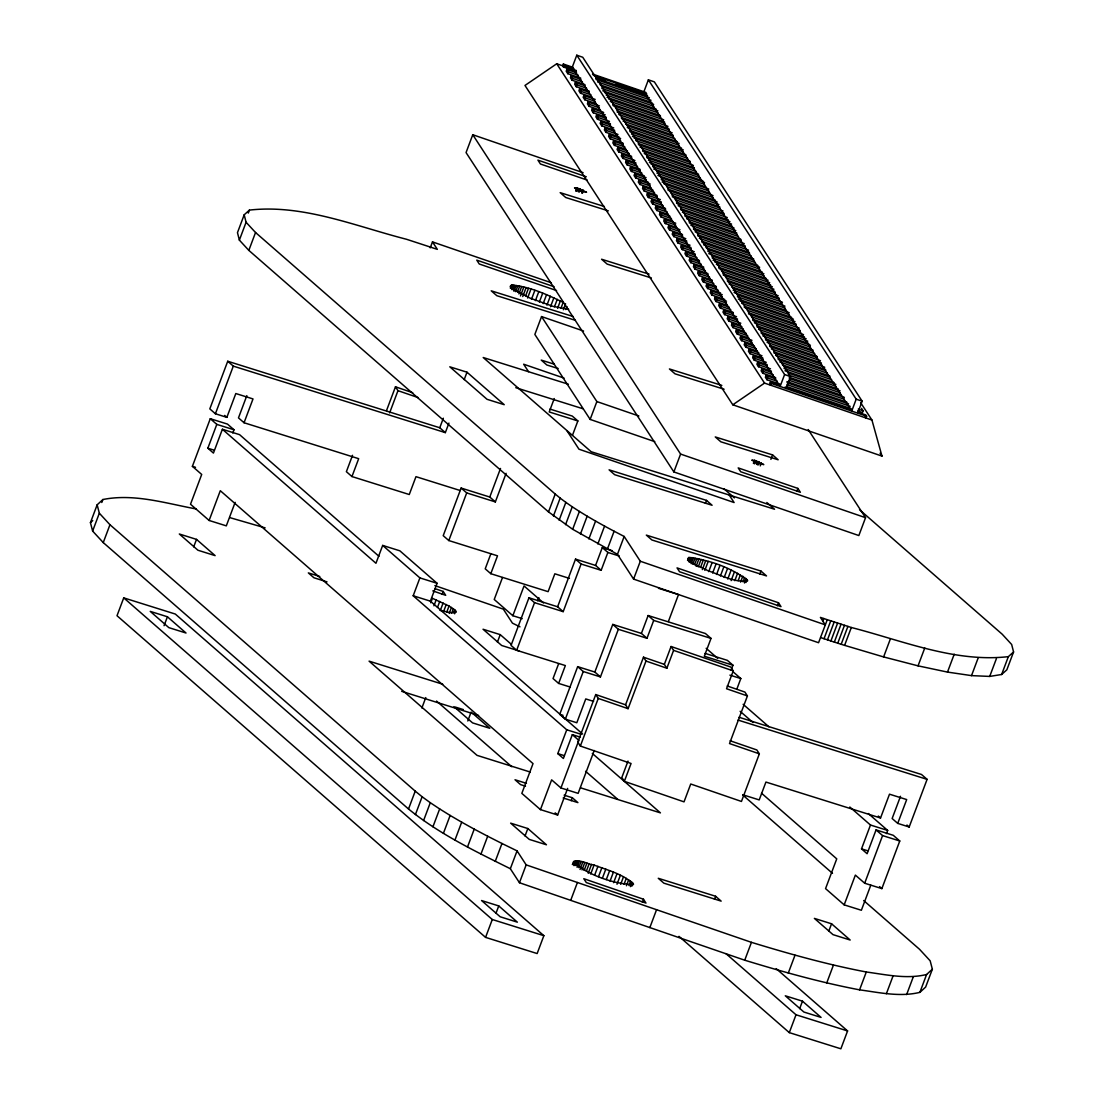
<?xml version="1.0" encoding="UTF-8"?>
<svg xmlns="http://www.w3.org/2000/svg" width="1104" height="1104" viewBox="0 0 1104 1104"><rect width="100%" height="100%" fill="white"/><g stroke="black" fill="none" stroke-linecap="round" stroke-linejoin="round"><path stroke-width="1.5" d="M863.687 900.547L919.535 949.288L930.161 960.811L932.356 969.202L925.635 987.073L919.88 992.358C899.953 997.216 879.46 992.551 859.574 989.846C820.7 982.463 782.557 971.755 744.731 960.204L519.46 882.731L510.338 868.724C475.148 851.225 439.157 833.975 408.521 808.997L103.252 542.588L92.626 531.065L90.431 522.675L97.152 504.818L102.907 499.519C134.039 493.267 165.572 503.314 196.057 508.93M101.789 502.499L102.907 499.519M92.626 531.065L99.332 513.208L97.152 504.818M103.252 542.588L109.958 524.731L99.332 513.208M430.243 247.848L432.478 241.9L437.336 249.352L406.438 239.251C355.35 226.182 302.965 203.978 249.407 210.105L244.191 214.797L237.47 232.654L239.375 240.12L248.828 250.373L548.509 511.911L572.672 529.285L617.453 554.318L633.586 579.103L818.561 642.721L827.296 619.703L851.322 627.5C902.396 640.568 954.794 662.773 1008.352 656.645L1013.569 651.953L1011.664 644.488L1002.225 634.234L859.519 509.689M248.29 213.086L249.407 210.105M239.375 240.12L246.082 222.263L244.191 214.797M248.828 250.373L255.535 232.516L246.082 222.263M123.731 597.871L117.01 615.728L485.567 937.379L537.151 953.552L543.858 935.681L175.301 614.045L123.731 597.871L492.287 919.508L543.858 935.681M448.928 423.108L445.34 432.63L439.765 427.759L227.728 361.256L209.815 408.88L215.404 413.765L226.858 417.353L235.814 393.535L253.009 398.93L244.053 422.749L358.676 458.684L351.955 476.555L409.267 494.523L415.973 476.666L460.189 490.521M235.138 502.361L226.306 525.863L209.125 520.467L190.509 504.224L201.701 474.458L192.386 466.33L210.284 418.706L227.479 424.088L233.993 429.773L232.806 432.961M215.404 413.765L233.303 366.128L227.728 361.256M378.948 556.278L239.582 434.659L222.387 429.263L213.431 453.082L207.856 448.196L216.798 424.391L210.284 418.706M246.827 395.646L238.478 417.878L244.053 422.749M164.054 625.706L167.422 616.777L150.227 611.381L168.843 627.638L186.024 633.02L167.422 616.777M193.711 546.825L196.512 539.387L179.317 533.991L197.933 550.234L215.128 555.629L196.512 539.387M209.125 520.467L220.303 490.7L533.025 763.609L521.833 793.376L540.449 809.618L557.644 815.014L567.649 788.38M583.105 172.679L472.76 134.729L466.054 152.587L673.868 471.932L858.843 535.55L865.55 517.693L808.197 429.539M352.535 455.303L346.38 471.684L351.955 476.555M386.51 410.605L395.467 386.8L412.73 392.734M389.615 412.882L397.978 390.664L395.467 386.8M573.059 67.372L563.357 64.032L562.681 65.812L563.482 67.04L576.426 71.484M582.65 734.05L430.381 601.156L437.087 583.298L399.855 550.813L382.674 545.417L375.953 563.275L222.387 429.263M563.482 67.04L564.144 65.246L563.357 64.032M576.592 72.795L566.876 69.455L566.214 71.236L567.801 73.678L580.745 78.136M567.801 73.678L568.477 71.898L566.876 69.455M576.785 55.2L572.3 67.109L780.114 386.455L784.599 374.546L576.785 55.2L582.746 57.256L790.561 376.602L786.089 388.498M580.828 79.309L571.127 75.969L570.451 77.749L572.038 80.192L584.982 84.649M439.765 427.759L443.339 418.223M572.038 80.192L572.714 78.412L571.127 75.969M585.065 85.822L575.363 82.483L574.687 84.263L576.288 86.719L589.232 91.163M464.204 379.638L466.992 372.2L449.797 366.804L487.03 399.303L504.224 404.685L466.992 372.2M576.288 86.719L576.95 84.925L575.363 82.483M589.315 92.336L579.6 88.996L578.924 90.79L580.525 93.233L591.854 97.124M580.525 93.233L581.187 91.439L579.6 88.996M510.324 288.158L511.442 285.191C529.672 286.405 546.922 294.533 563.178 302.399L560.942 308.347M511.207 288.075L512.325 285.094M595.166 99.401L583.837 95.51L583.174 97.304L584.761 99.746L596.091 103.638M511.745 289.565L513.415 285.108M513.043 289.676L514.726 285.205M584.761 99.746L585.437 97.966L583.837 95.51M513.981 291.346L516.217 285.398M515.651 291.635L517.886 285.674M599.403 105.929L588.087 102.023L587.411 103.817L588.998 106.26L600.328 110.152M517.486 291.994L519.722 286.046M588.998 106.26L589.674 104.48L588.087 102.023M518.908 293.94L521.709 286.502M520.481 295.955L523.834 287.026M603.653 112.442L592.324 108.551L591.647 110.331L593.248 112.774L606.193 117.231M522.744 296.562L526.097 287.633M593.248 112.774L593.911 110.993L592.324 108.551M525.67 295.762L528.471 288.323M580.814 734.188L566.752 729.785L413.186 595.774L419.893 577.903L382.674 545.417M527.602 298.011L530.955 289.082M606.275 118.404L596.56 115.064L595.884 116.845L597.485 119.287L610.429 123.745M597.485 119.287L598.147 117.507L596.56 115.064M531.493 299.281L534.847 290.352M506.101 473.326L495.365 501.906L489.776 497.035L461.127 488.051L443.215 535.675L448.804 540.546L497.518 555.823L490.797 573.694L548.108 591.661L554.829 573.804L569.429 578.386M610.512 124.918L600.797 121.578L600.134 123.358L601.721 125.815L614.666 130.258M575.722 190.882L576.84 187.901L586.569 192.248L580.621 191.061L574.522 187.887L576.84 187.901M576.15 190.978L577.268 188.011M535.426 300.647L538.78 291.718M576.592 191.102L577.709 188.122M601.721 125.815L602.398 124.021L600.797 121.578M578.068 191.558L579.186 188.577M578.593 191.723L579.71 188.756M579.393 192.013L580.511 189.032M448.804 540.546L466.702 492.922L461.127 488.051M539.345 302.096L542.699 293.167M614.749 131.431L605.047 128.092L604.371 129.872L605.958 132.328L618.902 136.772M581.684 192.924L582.802 189.957M582.388 193.241L583.505 190.261M605.958 132.328L606.634 130.534L605.047 128.092M430.753 602.77L432.423 598.313L449.038 606.027L454.807 609.85L456.173 612.237L450.915 612.748L440.261 610.388M543.196 303.6L546.549 294.671M620.614 138.497L609.284 134.605L608.608 136.399L610.208 138.842L623.153 143.285M583.574 331.021L541.553 316.572L534.847 334.443L590.157 419.423L654.796 441.655M433.927 605.806L436.163 599.858M546.935 305.146L550.303 296.217M610.208 138.842L610.871 137.048L609.284 134.605M442.069 594.435L443.187 591.454L435.128 588.694M437.515 607.379L439.751 601.418M550.523 306.719L553.877 297.79M623.236 144.458L613.52 141.119L612.844 142.913L614.445 145.355L625.775 149.247M614.445 145.355L615.107 143.575L613.52 141.119M440.33 610.429L443.118 602.991M554.456 306.788L557.258 299.35M627.472 150.972L617.757 147.632L617.095 149.426L618.682 151.869L631.626 156.326M443.435 611.975L446.237 604.523M557.575 308.333L560.363 300.895M618.682 151.869L619.358 150.089L617.757 147.632M489.776 497.035L500.512 468.455M446.803 611.989L449.038 606.027M648.379 79.819L643.908 91.729L851.722 411.074L856.193 399.165L648.379 79.819L654.355 81.875L862.169 401.221L857.698 413.131M449.204 613.396L451.439 607.448M563.344 309.755L565.579 303.807M631.709 157.499L622.007 154.16L621.331 155.94L622.918 158.383L635.863 162.84M451.688 613.175L453.371 608.718M565.828 309.548L566.945 306.567M622.918 158.383L623.594 156.602L622.007 154.16M453.689 612.817L454.807 609.85M454.641 613.796L455.759 610.816M635.945 164.013L626.244 160.673L625.568 162.454L627.169 164.896L640.113 169.354M421.866 708.009L425.771 697.59M627.169 164.896L627.831 163.116L626.244 160.673M640.196 170.527L630.481 167.187L629.818 168.967L631.405 171.424L644.35 175.867M631.405 171.424L632.081 169.63L630.481 167.187M490.811 553.932L485.222 568.822L490.797 573.694M646.047 177.592L634.717 173.701L634.055 175.481L635.642 177.937L648.586 182.381M635.642 177.937L636.318 176.143L634.717 173.701M554.249 398.558L549.212 411.958L577.861 420.941L572.493 435.238M650.284 184.106L638.968 180.214L638.291 182.008L639.878 184.451L651.208 188.342M639.878 184.451L640.555 182.657L638.968 180.214M408.521 808.997L415.228 791.14L109.958 524.731M652.906 190.067L643.204 186.728L642.528 188.522L644.129 190.964L657.073 195.422M644.129 190.964L644.791 189.184L643.204 186.728M502.486 577.544L494.233 599.472L512.849 615.715L522.233 618.654M657.156 196.581L647.441 193.241L646.778 195.035L648.365 197.478L661.31 201.935M415.408 814.614L422.128 796.757L415.228 791.14M648.365 197.478L649.042 195.698L647.441 193.241M661.393 203.108L651.677 199.769L651.015 201.549L652.602 203.992L665.546 208.449M652.602 203.992L653.278 202.211L651.677 199.769M423.577 820.562L430.298 802.705L422.128 796.757M665.629 209.622L655.928 206.282L655.252 208.063L656.839 210.505L668.168 214.411M656.839 210.505L657.515 208.725L655.928 206.282M467.792 720.967L471.146 712.025M497.435 642.073L500.236 634.634L483.041 629.239L501.658 645.481L518.852 650.877M669.866 216.136L660.164 212.796L659.488 214.576L661.089 217.033L672.405 220.924M548.509 511.911L555.215 494.054L255.535 232.516M661.089 217.033L661.751 215.239L660.164 212.796M432.934 826.799L439.654 808.942L430.298 802.705M512.849 615.715L524.041 585.948L543.499 602.936M675.731 223.201L664.401 219.31L663.739 221.09L665.326 223.546L676.655 227.438M553.435 515.968L560.156 498.111L555.215 494.054M590.157 419.423L596.864 401.566L541.553 316.572M665.326 223.546L666.002 221.752L664.401 219.31M557.617 606.772L575.515 559.135L581.104 564.02L563.192 611.644L557.617 606.772L528.954 597.788L511.055 645.412L516.644 650.284L565.358 665.56L558.638 683.417L570.106 687.019M679.967 229.715L668.638 225.823L667.975 227.617L669.562 230.06L682.507 234.517M559.135 520.232L565.841 502.375L560.156 498.111M669.562 230.06L670.238 228.266L668.638 225.823M443.422 833.299L450.142 815.442L439.654 808.942M682.589 235.676L672.888 232.337L672.212 234.131L673.799 236.573L686.757 241.031M516.644 650.284L534.543 602.66L528.954 597.788M673.799 236.573L674.475 234.793L672.888 232.337M565.552 524.676L572.272 506.819L565.841 502.375M537.703 600.742L538.876 597.609M686.84 242.19L677.125 238.85L676.448 240.644L678.049 243.087L690.994 247.544M678.049 243.087L678.712 241.307L677.125 238.85M454.972 840.047L461.679 822.176L450.142 815.442M572.672 529.285L579.393 511.428L572.272 506.819M691.076 248.717L681.361 245.378L680.699 247.158L682.286 249.601L695.23 254.058M682.286 249.601L682.962 247.82L681.361 245.378M695.313 255.231L685.598 251.891L684.935 253.672L686.522 256.128L699.467 260.572M580.456 534.046L587.162 516.189L579.393 511.428M686.522 256.128L687.199 254.334L685.598 251.891M467.503 846.989L474.223 829.132L461.679 822.176M699.55 261.745L689.848 258.405L689.172 260.185L690.759 262.642L703.717 267.085M690.759 262.642L691.435 260.848L689.848 258.405M588.86 538.945L595.567 521.088L587.162 516.189M703.8 268.258L694.085 264.919L693.409 266.713L695.009 269.155L707.954 273.599M695.009 269.155L695.672 267.361L694.085 264.919M708.037 274.772L698.321 271.432L697.659 273.226L699.246 275.669L712.19 280.126M480.958 854.096L487.678 836.239L474.223 829.132M597.844 543.968L604.564 526.111L595.567 521.088M699.246 275.669L699.922 273.889L698.321 271.432M712.163 281.106L702.448 277.766L701.771 279.56L703.372 282.003L716.317 286.46M558.652 663.67L553.049 678.546L558.638 683.417M602.287 547.57L607.876 552.442L601.156 570.299L595.58 565.427L602.287 547.57L612.113 550.648M703.372 282.003L704.035 280.223L702.448 277.766M716.399 287.62L706.684 284.28L706.022 286.074L707.609 288.517L720.553 292.974M607.393 549.102L614.114 531.231L604.564 526.111M707.609 288.517L708.285 286.736L706.684 284.28M495.254 861.355L501.975 843.497L487.678 836.239M722.251 294.699L710.935 290.807L710.258 292.588L711.845 295.03L724.79 299.488M711.845 295.03L712.522 293.25L710.935 290.807M617.453 554.318L624.174 536.461L614.114 531.231M726.501 301.213L715.171 297.321L714.495 299.101L716.096 301.544L727.412 305.449M593.579 701.385L585.755 698.929L576.812 722.747L565.345 719.159L559.756 714.288L577.668 666.65L594.849 672.046L600.438 676.918L618.337 629.294L612.761 624.409L594.849 672.046M716.096 301.544L716.758 299.764L715.171 297.321M729.123 307.174L719.408 303.835L718.732 305.615L720.332 308.071L733.277 312.515M565.345 719.159L583.243 671.522L577.668 666.65M720.332 308.071L720.995 306.277L719.408 303.835M510.338 868.724L517.058 850.867L501.975 843.497M485.567 937.379L492.287 919.508M495.944 913.367L498.746 905.929L481.551 900.533L500.167 916.775L517.362 922.171L498.746 905.929M525.035 835.976L527.836 828.538L510.641 823.142L529.258 839.385L546.452 844.781L527.836 828.538M733.36 313.688L723.644 310.348L722.982 312.128L724.569 314.585L737.513 319.028M580.152 737.113L572.327 734.657L563.385 758.476L557.796 753.604L566.752 729.785M724.569 314.585L725.245 312.791L723.644 310.348M540.449 809.618L551.641 779.852L560.942 787.966L578.137 793.362L594.242 750.499M737.596 320.201L727.895 316.862L727.219 318.656L728.806 321.098L740.135 324.99M728.806 321.098L729.482 319.318L727.895 316.862M519.46 882.731L526.166 864.874L517.058 850.867M633.586 579.103L640.306 561.246L624.174 536.461M673.868 471.932L680.588 454.075L472.76 134.729M741.833 326.715L732.131 323.375L731.455 325.169L733.056 327.612L744.372 331.504M733.056 327.612L733.718 325.832L732.131 323.375M625.568 704.807L643.48 657.184L645.992 661.048L628.079 708.671L625.568 704.807L595.732 694.554L577.834 742.178L580.345 746.042L631.074 763.485L624.353 781.342L684.025 801.863L690.731 784.006L741.46 801.449L759.359 753.825L756.847 749.961L730.144 740.77M560.942 787.966L578.841 740.342L572.327 734.657M746.083 333.229L736.368 329.903L735.692 331.683L737.293 334.126L748.622 338.017M580.345 746.042L598.258 698.418L595.732 694.554M737.293 334.126L737.955 332.345L736.368 329.903M751.934 340.308L740.605 336.416L739.942 338.197L741.529 340.639L752.859 344.545M741.529 340.639L742.205 338.859L740.605 336.416M571.196 800.704L572.314 797.737L564.13 795.17M754.556 346.27L744.855 342.93L744.179 344.71L745.766 347.167L757.096 351.058M745.766 347.167L746.442 345.373L744.855 342.93M648.131 615.535L653.706 620.42L646.999 638.278L641.41 633.406L648.131 615.535L705.428 633.517L711.017 638.388L704.311 656.245L732.959 665.229L731.165 669.99M758.793 352.783L749.092 349.444L748.415 351.224L750.016 353.68L762.961 358.124M750.016 353.68L750.679 351.886L749.092 349.444M763.043 359.297L753.328 355.957L752.652 357.751L754.253 360.194L767.197 364.637M754.253 360.194L754.915 358.4L753.328 355.957M767.28 365.81L757.565 362.471L756.902 364.265L758.489 366.707L771.434 371.165M705.387 503.369L706.505 500.388L609.091 469.835L614.666 474.706L712.094 505.259L706.505 500.388M758.489 366.707L759.166 364.927L757.565 362.471M572.341 864.584C575.557 856.235 587.797 864.736 594.062 865.053C607.476 870.187 622.863 873.871 633.448 883.959L633.406 884.58C614.404 884.249 586.597 874.768 573.459 861.603M572.769 864.322L573.887 861.341M573.431 864.142L574.549 861.161M687.557 560.501L688.675 557.534C709.43 559.921 731.138 567.553 747.587 580.331L747.532 580.952C733.898 582.622 720.167 574.77 707.347 570.478C703.966 567.497 684.894 563.137 688.675 557.534M573.749 865.536L575.419 861.079M688.441 560.418L689.558 557.437M574.839 865.55L576.523 861.079M688.979 561.922L690.649 557.451M771.517 372.324L761.815 368.984L761.139 370.778L762.726 373.221L775.67 377.678M576.15 865.646L577.834 861.189M690.276 562.019L691.96 557.548M668.375 621.552L678.518 594.559L658.467 588.28M762.726 373.221L763.402 371.441L761.815 368.984M577.088 867.33L579.324 861.382M691.214 563.702L693.45 557.741M578.758 867.606L580.994 861.658M692.884 563.978L695.12 558.017M580.028 869.469L582.829 862.031M694.72 564.337L696.955 558.389M775.753 378.838L766.052 375.512L765.376 377.292L766.976 379.735L779.921 384.192M570.699 900.353L577.42 882.496M582.015 869.911L584.816 862.472M696.141 566.283L698.942 558.845M766.976 379.735L767.639 377.954L766.052 375.512M584.14 870.449L586.942 863.011M698.28 566.807L701.068 559.369M586.403 871.056L589.205 863.618M700.529 567.428L703.331 559.976M627.997 761.111L621.842 777.478L624.353 781.342M671.066 646.502L673.592 650.366L666.871 668.224L664.36 664.36L671.066 646.502L730.738 667.023L733.249 670.887L726.542 688.744L747.422 695.934L729.523 743.558L759.359 753.825M770.371 382.15L769.709 383.93L770.495 385.158L771.172 383.378L770.371 382.15L780.086 385.489M588.225 873.236L591.578 864.308M702.351 569.595L705.704 560.666M590.709 873.995L594.062 865.053M704.835 570.354L708.188 561.425M594.601 875.265L597.954 866.323M708.727 571.624L712.08 562.695M753.383 463.321L754.501 460.354L763.802 464.591L757.841 463.404L751.755 460.133L754.501 460.354M598.534 876.631L601.887 867.703M712.66 572.99L716.013 564.061M753.825 463.445L754.943 460.465M754.294 463.583L755.412 460.603M754.791 463.735L755.909 460.754M756.626 464.356L757.744 461.375M757.413 464.66L758.531 461.679M602.453 878.08L605.806 869.138M716.579 574.439L719.932 565.51M758.186 464.963L759.304 461.983M760.27 465.888L761.387 462.921M606.303 879.584L609.656 870.656M720.429 575.943L723.782 567.014M610.043 881.13L613.396 872.201M724.169 577.489L727.536 568.56M770.896 459.374L772.565 454.903L715.268 436.936L720.843 441.807L778.154 459.775L772.565 454.903M613.631 882.689L616.984 873.761M727.757 579.062L731.11 570.133M616.998 884.263L620.351 875.334M731.124 580.621L734.491 571.693M620.669 884.318L623.47 876.88M734.809 580.676L737.596 573.238M624.036 884.332L626.272 878.37M738.176 580.69L740.411 574.742M626.437 885.739L628.673 879.791M740.563 582.112L742.813 576.15M628.921 885.532L630.605 881.061M743.047 581.891L744.731 577.42M630.37 886.65L632.04 882.193M744.496 583.022L746.166 578.551M631.874 886.139L632.992 883.159M746 582.498L747.118 579.517M759.828 574.039L760.946 571.058L646.323 535.109L651.912 539.98L766.521 575.929L760.946 571.058M642.349 902.189L643.466 899.222L583.795 878.701L586.307 882.565L645.978 903.072L643.466 899.222M796.757 491.39L797.875 488.41L738.203 467.903L740.715 471.753L800.386 492.274L797.875 488.41M736.906 688.965L740.812 678.546L733.111 671.825M649.842 927.581L656.563 909.71M777.354 605.737L778.486 602.77L677.042 567.884L679.553 571.748L780.997 606.62L778.486 602.77M861.52 408.342L863.107 410.785L862.445 412.565L857.587 410.895M857.753 412.206L865.84 414.98L866.64 416.208L865.964 417.988L865.177 416.774M714.467 899.236L715.585 896.255L658.274 878.287L663.863 883.159L721.16 901.126L715.585 896.255M822.742 621.524L823.86 618.557L827.296 619.703M820.589 637.56L824.026 638.705L830.746 620.848M824.026 638.705L827.462 639.837L834.182 621.98M827.462 639.837L830.898 640.969L837.605 623.111M830.898 640.969L834.334 642.086L841.041 624.215M834.334 642.086L837.757 643.19L844.477 625.319M837.757 643.19L841.179 644.281L847.9 626.423M841.179 644.281L844.601 645.357L851.322 627.5M744.731 960.204L751.451 942.347C789.277 953.897 827.407 964.606 866.295 971.989C886.181 974.68 906.674 979.358 926.587 974.501L932.356 969.202M844.601 645.357L883.614 656.935L890.321 639.078M788.284 973.066L795.004 955.208M883.614 656.935L918.045 665.85L924.766 647.993M776.209 968.65L847.582 1030.943L840.875 1048.8L789.305 1032.626L796.012 1014.769L725.935 953.608M799.682 1008.628L802.47 1001.176L785.289 995.794L803.891 1012.037L821.086 1017.419L802.47 1001.176M828.773 931.224L831.56 923.786L814.379 918.39L832.996 934.633L850.177 940.028L831.56 923.786M870.794 885.187L861.368 910.262L844.174 904.866L855.365 875.099L864.68 883.228L881.861 888.61L899.774 840.986L893.26 835.3L876.065 829.904L867.109 853.723L861.52 848.852L870.476 825.033L849.832 807.01M742.84 794.783L759.207 799.917L765.928 782.06L880.537 817.995L889.493 794.19L906.688 799.572L897.731 823.391L909.185 826.993L927.098 779.355L921.509 774.484L739.059 717.269M826.73 982.96L833.437 965.089M864.68 883.228L882.579 835.59L876.065 829.904M886.471 833.603L887.671 830.429L868.31 813.538M900.505 796.288L892.142 818.519L897.731 823.391M918.045 665.85L947.494 672.088L954.215 654.217M947.494 672.088L971.52 675.62L978.241 657.749M859.574 989.846L866.295 971.989M971.52 675.62L989.708 676.421L996.429 658.564M989.708 676.421L1001.632 674.503L1008.352 656.645M1013.569 651.953L1006.848 669.811L1001.632 674.503M886.374 993.724L893.081 975.867M906.632 994.58L913.339 976.709M919.88 992.358L926.587 974.501M90.431 522.675L92.736 520.564M576.247 70.477L556.72 63.77L524.98 85.45L732.794 404.795L881.972 456.104L871.939 420.044L860.651 402.698M732.794 404.795L764.534 383.102L871.939 420.044M511.442 285.191L510.172 286.419L513.098 289.372L530.113 298.135L553.256 306.443L568.684 309.272M229.687 517.583L265.139 527.864M604.371 206.503L560.17 192.648L565.745 197.519L608.318 210.864M649.069 274.123L601.583 259.233L607.172 264.104L651.374 277.96M573.1 316.503L491.225 290.821L496.814 295.693L575.405 320.339M721.823 385.393L669.424 368.957L675.013 373.828L724.127 389.243M554.236 364.182L541.25 360.097L546.825 364.982L558.196 368.543M568.353 384.206L483.207 357.517L591.164 451.729L774.553 509.234L766.838 502.499M515.789 387.697L582.926 408.742M549.985 409.087L572.272 416.07L577.861 420.941M233.303 366.128L445.34 432.63M466.702 492.922L495.365 501.906M216.798 424.391L233.993 429.773M607.876 552.442L619.33 556.043M575.515 559.135L595.58 565.427M581.104 564.02L601.156 570.299M207.856 448.196L214.107 450.17M192.386 466.33L195.518 467.309M653.706 620.42L711.017 638.388M612.761 624.409L641.41 633.406M705.083 653.375L727.37 660.358L732.959 665.229M534.543 602.66L563.192 611.644M618.337 629.294L646.999 638.278M419.893 577.903L437.087 583.298M729.882 675.124L740.812 678.546M413.186 595.774L430.381 601.156M319.787 576.481L308.333 572.893L313.922 577.765L327.019 581.877M583.243 671.522L600.438 676.918M738.065 720.084L927.098 779.355M559.756 714.288L563.04 715.309M442.759 684.245L369.081 661.144L477.038 755.357L530.279 772.055M870.476 825.033L887.671 830.429M882.579 835.59L899.774 840.986M455.524 707.126L463.335 709.582M401.663 691.325L478.612 715.461M557.796 753.604L564.047 755.564M861.52 848.852L867.772 850.811M580.566 787.828L660.427 812.875L592.31 753.425M526.47 783.357L515.016 779.755L520.591 784.64L525.504 786.172M563.164 797.985L577.903 802.608L572.314 797.737M796.012 1014.769L847.582 1030.943M823.86 618.557L820.424 617.398L825.281 624.85L640.306 561.246M592.475 74.051L645.881 92.405M564.144 65.246L573.859 68.586M593.276 75.265L646.668 93.633M597.402 77.749L605.53 80.551M616.073 84.18L646.82 94.751M595.843 78.163L647.62 95.979M596.008 79.46L649.4 97.828M568.477 71.898L578.179 75.238M597.595 81.917L651.001 100.271M600.162 84.815L651.94 102.617M601.859 86.54L653.651 104.342M572.714 78.412L582.415 81.751M601.846 88.43L653.623 106.232M602.784 90.776L656.19 109.13M604.481 92.501L657.887 110.855M576.95 84.925L586.666 88.265M606.082 94.944L657.86 112.746M607.021 97.29L660.427 115.644M608.732 99.015L660.509 116.817M581.187 91.439L590.902 94.778M610.319 101.458L663.725 119.825M612.886 104.356L664.663 122.171M612.968 105.529L664.746 123.331M585.437 97.966L595.139 101.292M616.184 108.537L667.961 126.339M617.122 110.869L668.9 128.685M617.205 112.042L668.983 129.858M589.674 104.48L599.375 107.819M618.806 114.485L672.198 132.853M621.359 117.397L673.15 135.199M621.442 118.556L673.233 136.372M593.911 110.993L605.24 114.885M623.042 121.012L674.82 138.814M625.609 123.91L677.387 141.712M627.307 125.635L679.084 143.437M598.147 117.507L609.477 121.399M627.279 127.526L679.057 145.328M629.846 130.424L681.623 148.226M629.929 131.597L683.321 149.951M602.398 124.021L613.727 127.912M631.516 134.039L683.307 151.841M632.468 136.385L685.86 154.739M634.165 138.11L685.943 155.912M606.634 130.534L617.964 134.44M635.766 140.553L687.544 158.355M638.319 143.451L690.11 161.267M638.402 144.624L690.193 162.426M610.871 137.048L620.586 140.387M640.003 147.067L693.395 165.434M642.569 149.965L694.347 167.78M642.652 151.138L694.43 168.94M615.107 143.575L624.823 146.915M644.239 153.58L696.017 171.396M646.806 156.478L698.584 174.294M646.889 157.651L698.666 175.467M619.358 150.089L629.059 153.428M648.476 160.108L700.267 177.91M649.428 162.44L702.82 180.808M651.125 164.165L704.531 182.533M623.594 156.602L634.924 160.494M652.726 166.621L704.504 184.423M653.665 168.953L705.442 186.769M656.99 171.244L708.768 189.046M627.831 163.116L637.546 166.456M656.963 173.135L708.74 190.937M657.915 175.481L709.693 193.283M661.227 177.758L713.005 195.56M632.081 169.63L641.783 172.969M661.199 179.648L712.977 197.45M662.152 181.994L715.544 200.348M663.849 183.719L717.255 202.087M636.318 176.143L646.019 179.483M667.064 186.714L718.842 204.53M668.003 189.06L719.794 206.876M668.086 190.233L719.877 208.035M640.555 182.657L650.27 185.996M671.301 193.241L723.079 211.043M672.253 195.574L724.031 213.389M672.336 196.747L724.114 214.562M644.791 189.184L654.506 192.524M675.538 199.755L727.315 217.557M676.49 202.101L728.267 219.903M676.573 203.26L729.965 221.628M649.042 195.698L660.358 199.589M678.16 205.717L731.566 224.071M680.726 208.615L732.504 226.417M586.307 176.778L537.924 160.135L540.449 163.999L587.218 180.09M680.809 209.774L734.215 228.142M653.278 202.211L662.98 205.551M682.396 212.23L735.802 230.584M684.963 215.128L736.754 232.93M685.046 216.301L736.837 234.103M657.515 208.725L667.23 212.065M686.647 218.744L738.424 236.546M689.213 221.642L740.991 239.444M689.296 222.815L741.074 240.617M661.751 215.239L671.467 218.578M690.883 225.257L744.275 243.625M693.45 228.155L745.228 245.957M693.533 229.328L745.31 247.13M666.002 221.752L675.703 225.092M695.12 231.771L748.526 250.139M697.687 234.669L749.464 252.485M697.769 235.842L749.547 253.644M670.238 228.266L679.94 231.605M699.356 238.285L751.148 256.1M701.923 241.183L753.715 258.998M702.006 242.356L753.797 260.171M674.475 234.793L685.805 238.685M703.607 244.798L755.384 262.614M706.174 247.71L757.951 265.512M707.871 249.435L759.649 267.237M678.712 241.307L690.041 245.198M707.843 251.326L759.621 269.128M708.796 253.658L762.188 272.026M712.108 255.949L763.885 273.751M682.962 247.82L694.278 251.712M712.08 257.839L763.858 275.641M713.032 260.185L766.424 278.539M714.73 261.91L768.136 280.264M687.199 254.334L696.9 257.674M716.33 264.353L769.723 282.721M718.883 267.251L770.675 285.053M718.966 268.424L772.372 286.778M691.435 260.848L701.15 264.187M722.182 271.418L773.959 289.234M723.134 273.764L774.911 291.58M723.217 274.937L774.994 292.739M695.672 267.361L705.387 270.701M726.418 277.946L778.21 295.748M727.37 280.278L779.148 298.094M727.453 281.451L779.231 299.253M699.922 273.889L709.624 277.214M729.04 283.894L782.446 302.261M731.607 286.792L781.77 304.042M733.194 288.337L784.972 306.153M704.035 280.223L713.75 283.562M733.166 290.228L784.944 308.044M734.119 292.574L785.896 310.39M737.431 294.865L789.208 312.667M708.285 286.736L717.986 290.076M737.403 296.755L789.194 314.557M738.355 299.087L791.747 317.455M740.053 300.812L793.459 319.18M712.522 293.25L722.223 296.59M741.653 303.269L795.046 321.623M744.206 306.167L795.998 323.969M744.289 307.34L796.081 325.142M716.758 299.764L726.473 303.103M747.505 310.334L799.282 328.15M748.457 312.68L800.234 330.482M748.54 313.853L800.317 331.655M720.995 306.277L730.71 309.617M751.741 316.848L803.533 334.664M752.693 319.194L804.471 336.996M752.776 320.367L806.168 338.735M725.245 312.791L736.561 316.696M754.363 322.81L807.769 341.177M756.93 325.708L808.708 343.523M757.013 326.881L810.419 345.248M729.482 319.318L740.812 323.21M758.614 329.323L810.391 347.139M761.167 332.221L812.958 350.037M761.249 333.394L813.041 351.21M733.718 325.832L743.434 329.171M762.85 335.837L814.628 353.653M765.417 338.749L817.195 356.551M765.5 339.908L817.277 357.724M737.955 332.345L747.67 335.685M767.087 342.364L820.493 360.718M769.654 345.262L821.431 363.064M769.736 346.421L821.514 364.237M742.205 338.859L751.907 342.199M771.323 348.878L824.729 367.232M773.89 351.776L825.668 369.578M773.973 352.949L825.751 370.751M746.442 345.373L756.157 348.712M775.574 355.391L827.351 373.193M778.127 358.289L829.918 376.091M778.21 359.462L830.001 377.264M432.478 241.9L550.937 282.638M750.679 351.886L762.008 355.792M779.81 361.905L831.588 379.707M782.377 364.803L834.155 382.619M554.056 286.709L476.762 260.13L479.274 263.994L556.568 290.559M784.075 366.528L835.852 384.344M754.915 358.4L766.245 362.305M784.047 368.419L835.825 386.234M784.999 370.765L838.391 389.132M788.311 373.042L840.089 390.857M759.166 364.927L770.495 368.819M788.284 374.932L840.075 392.748M784.599 374.546L790.561 376.602M856.193 399.165L862.169 401.221M789.236 377.278L841.013 395.08M789.319 378.451L844.339 397.371M763.402 371.441L773.117 374.78M789.291 380.342L844.312 399.262M787 381.57L846.878 402.16M787.083 382.743L848.576 403.885M767.639 377.954L777.354 381.294M787.055 384.634L850.163 406.327M858.263 409.115L863.107 410.785M786.393 386.414L851.115 408.673M784.944 387.159L851.281 409.97M771.172 383.378L866.64 416.208M564.061 378.106L523.655 364.21L528.512 371.675M596.864 401.566L638.885 416.015M680.588 454.075L865.55 517.693M397.978 390.664L418.388 397.675M673.592 650.366L733.249 670.887M643.48 657.184L664.36 664.36M727.246 685.984L744.91 692.07L747.422 695.934M434.879 585.603L503.327 609.146L512.449 623.153L519.984 626.837M645.992 661.048L666.871 668.224M432.796 590.888L445.699 595.318L443.187 591.454M598.258 698.418L628.079 708.671M526.166 864.874L751.451 942.347M724.1 488.906L734.395 497.89M706.16 648.296L717.71 658.384M906.964 825.033L909.185 826.993M878.301 816.049L880.537 817.995M743.144 704.297L768.95 726.818M740.135 711.293L753.052 722.554M879.543 886.581L881.861 888.61M761.498 793.183L836.749 858.857L825.557 888.623L844.174 904.866M742.868 795.115L832.499 873.333M500.236 634.634L511.4 644.377M224.636 415.408L226.858 417.353M585.589 771.282L617.716 799.324M472.388 713.115L489.762 728.281L472.567 722.885L453.951 706.643M436.535 701.054L511.814 766.742M555.16 812.848L557.644 815.014M678.988 936.358L789.305 1032.626M880.081 453.206L881.972 456.104M556.72 63.77L764.534 383.102M729.247 495.075L734.105 502.541L578.965 449.19L566.918 430.684"/></g></svg>
